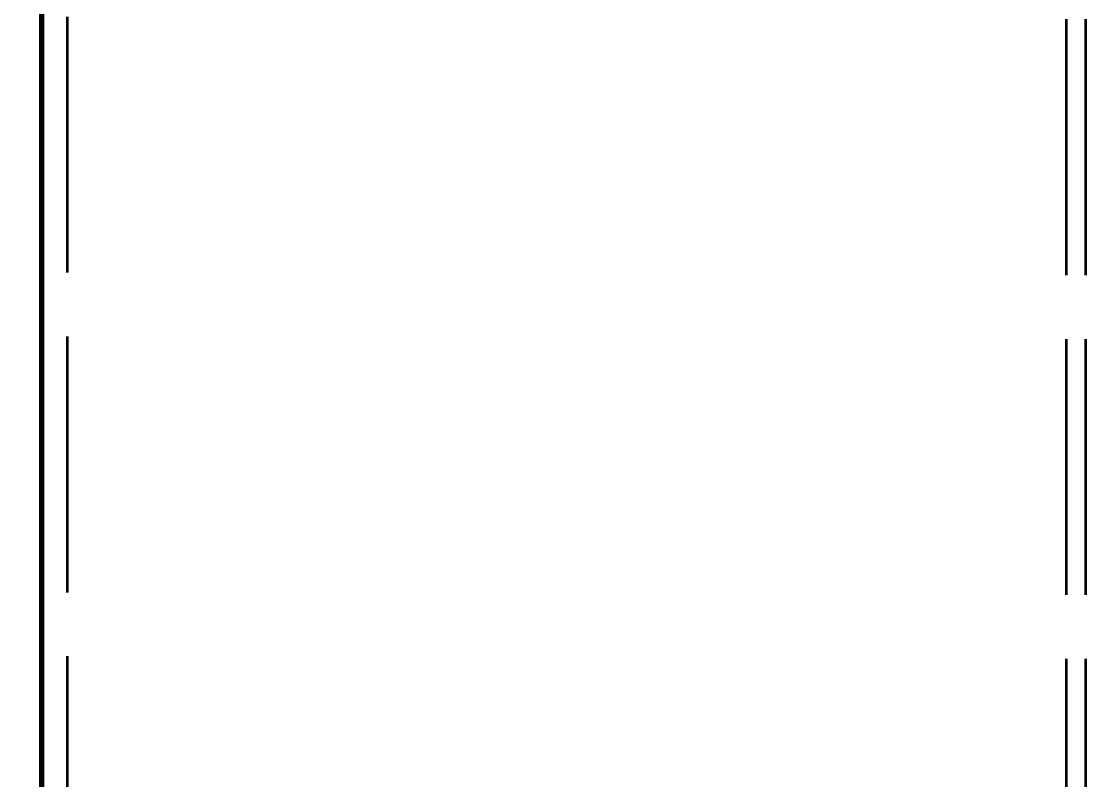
# Model space of a CAD drawing. Header units: millimetres. Extents: x 0 to 2208, y 0 to 420.
# Drawn here: x 86.36 to 103, y 198.05 to 209.91 of the extents above; entities that cross this region are included whole.
import ezdxf

# ---------------------------------------------------------------- set-up
doc = ezdxf.new("R2010")
doc.units = ezdxf.units.MM
doc.linetypes.add('IRAM-E-TRAZOS', pattern=[5, 4, -1])
for name, color, linetype, lineweight in [('01-VISIBLE', 7, 'CONTINUOUS', 70), ('02-OCULTA', 4, 'IRAM-E-TRAZOS', 35), ('04-COTA', 3, 'CONTINUOUS', 18)]:
    doc.layers.add(name, color=color, linetype=linetype, lineweight=lineweight)
doc.styles.add('ISO3098', font='isocpeur.ttf')
doc.dimstyles.new('FLAMA-IRAM', dxfattribs={"dimtxt": 3.5, "dimasz": 3.5, "dimexe": 2, "dimexo": 1.5, "dimgap": 1, "dimtad": 1, "dimdec": 1, "dimtxsty": 'ISO3098', "dimblk": 'IRAM_FLECHA', "dimblk1": 'IRAM_FLECHA', "dimblk2": 'IRAM_FLECHA', "dimcen": 2.5, "dimclrd": 256, "dimclre": 256, "dimclrt": 256, "dimazin": 3, "dimtfac": 1, "dimtmove": 0, "dimatfit": 3, "dimlwd": 18, "dimlwe": 18})

# ---------------------------------------------------------------- blocks, each defined once
blk = doc.blocks.new('IRAM_FLECHA')
blk.add_solid([(0, 0), (-1, 0.125), (-1, -0.125)])

msp = doc.modelspace()

# ---------------------------------------------------------------- linework, layer by layer
at = {"layer": '01-VISIBLE'}
msp.add_line((86.683, 197.549), (86.683, 217.391), dxfattribs=at)
at = {"layer": '02-OCULTA'}
for p, q in [((102.703, 125.939), (102.703, 231.319)), ((103.003, 125.939), (103.003, 231.319)), ((87.083, 120.979), (87.083, 217.391))]:
    msp.add_line(p, q, dxfattribs=at)

# ---------------------------------------------------------------- dimensions: what is measured, and where the dimension line sits
at = {"layer": '04-COTA'}
msp.add_linear_dim(base=(69.693, 120.979), p1=(86.683, 120.979), p2=(101.833, 233.479), angle=90, dimstyle='FLAMA-IRAM', override={"dimlfac": 5}, dxfattribs=at).render()

doc.saveas('drawing.dxf')
